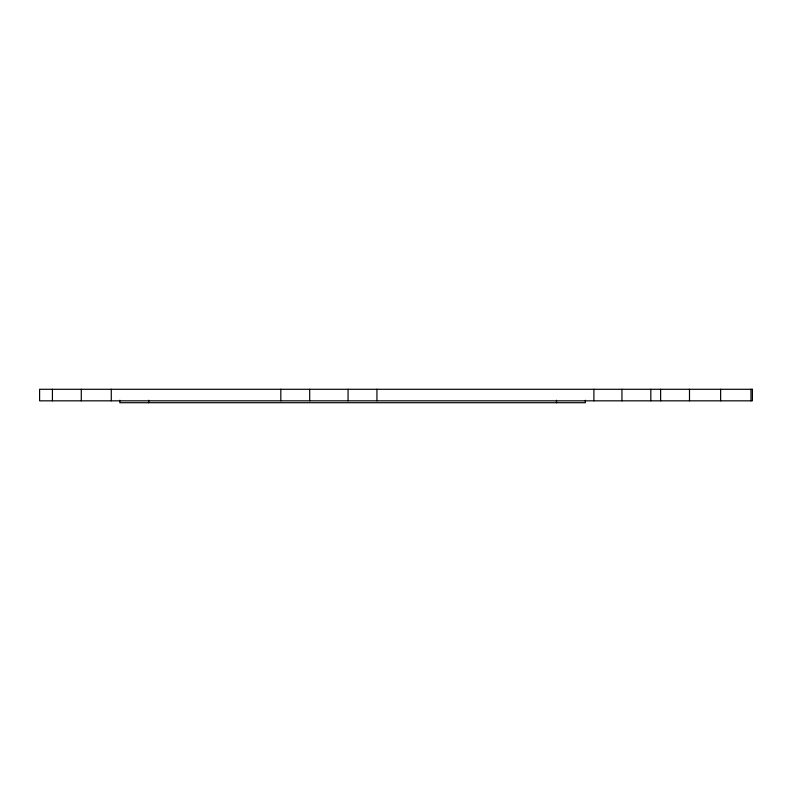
<?xml version="1.0" encoding="UTF-8"?>
<svg xmlns="http://www.w3.org/2000/svg" width="792" height="792" viewBox="0 0 792 792"><rect width="100%" height="100%" fill="white"/><g stroke="black" fill="none" stroke-linecap="round" stroke-linejoin="round"><path stroke-width="1.19" d="M750.984 389.288L750.984 400.831M720.631 389.288L720.631 400.831M689.495 389.288L689.495 400.831M660.627 389.288L660.627 400.831M650.816 389.288L650.816 400.831M621.948 389.288L621.948 400.831M593.901 389.288L593.891 400.831M585.367 400.267L585.367 402.712L119.82 402.712L119.82 400.267M556.499 400.267L556.499 402.712M376.933 389.288L376.933 400.831M348.064 389.288L348.064 400.831M309.692 389.288L309.692 400.831M280.823 389.288L280.823 400.831M148.688 400.267L148.688 402.712M111.276 389.288L111.276 400.831M81.289 389.288L81.289 400.831M52.421 389.288L52.421 400.831M752.4 389.288L39.6 389.288L39.6 400.831L752.4 400.831L752.4 389.288"/></g></svg>
